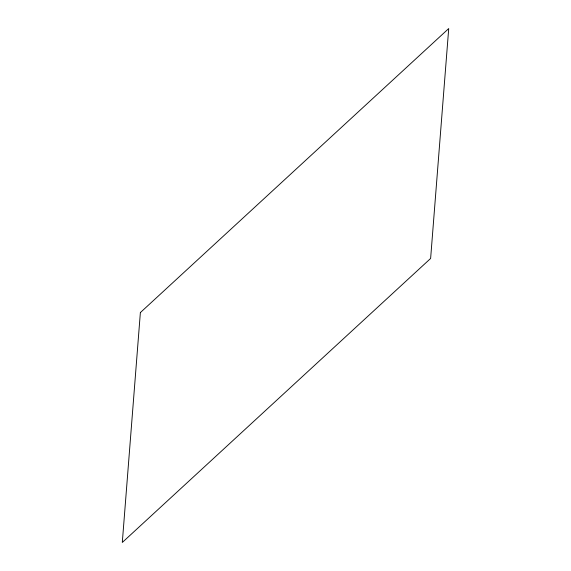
<?xml version="1.0" encoding="UTF-8"?>
<svg xmlns="http://www.w3.org/2000/svg" width="571" height="571" viewBox="0 0 571 571"><rect width="100%" height="100%" fill="white"/><g stroke="black" fill="none" stroke-linecap="round" stroke-linejoin="round"><path stroke-width="0.86" d="M140.373 312.544L122.301 542.45L430.627 258.456L448.72 28.557L140.395 312.551"/></g></svg>
